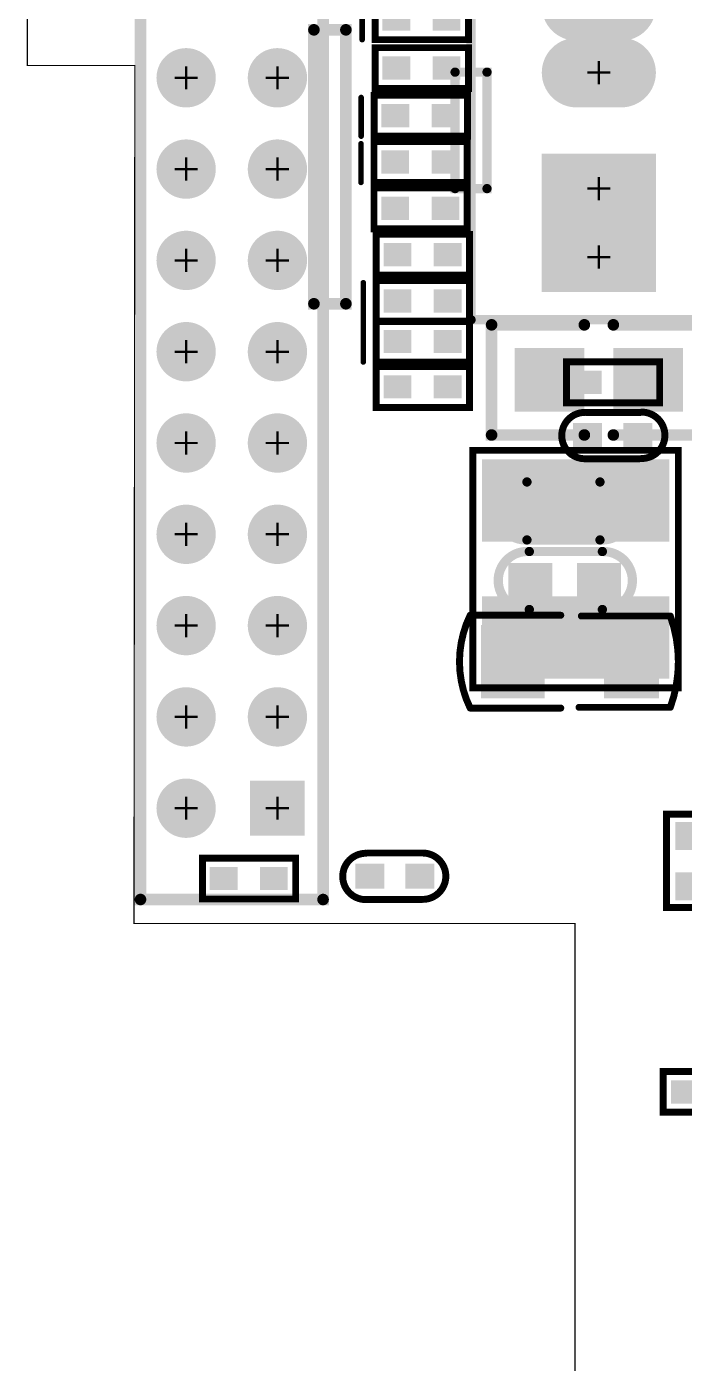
# Model space of a CAD drawing. Extents: x 68 to 180, y 55 to 144.
# Drawn here: x 68.46 to 82.87, y 88.81 to 118.09 of the extents above; entities that cross this region are included whole.
import ezdxf

# ---------------------------------------------------------------- set-up
doc = ezdxf.new("R2010")
doc.units = 0
doc.header["$MEASUREMENT"] = 0
doc.layers.get('0').update_dxf_attribs({"linetype": 'CONTINUOUS'})
for name, color, linetype in [('BOARD_OUTLINE_00', 2, 'CONTINUOUS'), ('DRIL_PLTE_THRU_01', 16, 'CONTINUOUS'), ('DRIL_PLTE_THRU_02', 4, 'CONTINUOUS'), ('DRIL_PLTE_THRU_03', 96, 'CONTINUOUS'), ('DRIL_PLTE_THRU_04', 136, 'CONTINUOUS'), ('DRIL_PLTE_THRU_05', 34, 'CONTINUOUS'), ('DRIL_PLTE_THRU_06', 176, 'CONTINUOUS'), ('DRIL_SYMBOL', 2, 'CONTINUOUS'), ('PADS_BOT', 5, 'CONTINUOUS'), ('PADS_INNER', 1, 'CONTINUOUS'), ('PADS_TOP', 1, 'CONTINUOUS'), ('PART_BOT_2DLINE_00', 253, 'CONTINUOUS'), ('PART_TOP_2DLINE_00', 67, 'CONTINUOUS'), ('PART_TOP_2DLINE_01', 67, 'CONTINUOUS')]:
    doc.layers.add(name, color=color, linetype=linetype)

# ---------------------------------------------------------------- blocks, each defined once
blk = doc.blocks.new('SMOOTH_0$0254')
at = {"const_width": 0.0127}
blk.add_lwpolyline([(-0.00635, 0, 1), (0.00635, 0, 1)], format="xyb", close=True, dxfattribs=at)
blk = doc.blocks.new('BOARD_5728')
at = {"layer": 'BOARD_OUTLINE_00', "const_width": 0.0254}
blk.add_lwpolyline([(0, -12.664, -0.306685), (1, -11.664), (110.44, -11.664, -0.233627), (111.44, -12.664), (111.44, -92.464, -0.199366), (110.44, -93.464), (1, -93.464, -0.298113), (0, -92.464), (0, -85.073), (12, -85.073), (12, -50.989), (2.337, -50.989), (2.356, -32.194), (0, -32.194)], format="xyb", close=True, dxfattribs=at)
at = {"layer": 'BOARD_OUTLINE_00'}
for p in [(0, -32.194), (2.356, -32.194), (2.337, -50.989), (12, -50.989)]:
    blk.add_blockref('SMOOTH_0$0254', p, dxfattribs=at)
blk = doc.blocks.new('SMOOTH_0$2032')
at = {"const_width": 0.1016}
blk.add_lwpolyline([(-0.0508, 0, 1), (0.0508, 0, 1)], format="xyb", close=True, dxfattribs=at)
blk = doc.blocks.new('PART_BODY_BOT_5734')
at = {"layer": 'PART_BOT_2DLINE_00', "const_width": 0.2032}
blk.add_lwpolyline([(-0.025146, 0.635), (1.575054, 0.635, -1.036434944), (1.575054, -0.635), (-0.025146, -0.635, -1.07236871)], format="xyb", close=True, dxfattribs=at)
at = {"layer": 'PART_BOT_2DLINE_00'}
for p in [(-0.025146, 0.635), (1.575054, 0.635), (-0.025146, -0.635), (1.575054, -0.635)]:
    blk.add_blockref('SMOOTH_0$2032', p, dxfattribs=at)
blk = doc.blocks.new('DRIL_HOLE_0')
blk.add_lwpolyline([(0, 0, 1), (0, 0, 1)], format="xyb", close=True)
blk = doc.blocks.new('PAD_0')
blk.add_lwpolyline([(0, 0, 1), (0, 0, 1)], format="xyb", close=True)
blk = doc.blocks.new('PAD_7')
at = {"const_width": 0.762}
blk.add_lwpolyline([(-0.4826, 0), (0.4826, 0)], dxfattribs=at)
blk = doc.blocks.new('STK_BOT_19')
at = {"layer": 'DRIL_PLTE_THRU_01'}
blk.add_blockref('DRIL_HOLE_0', (0, 0), dxfattribs=at)
at = {"layer": 'DRIL_PLTE_THRU_02'}
blk.add_blockref('DRIL_HOLE_0', (0, 0), dxfattribs=at)
at = {"layer": 'DRIL_PLTE_THRU_03'}
blk.add_blockref('DRIL_HOLE_0', (0, 0), dxfattribs=at)
at = {"layer": 'DRIL_PLTE_THRU_04'}
blk.add_blockref('DRIL_HOLE_0', (0, 0), dxfattribs=at)
at = {"layer": 'DRIL_PLTE_THRU_05'}
blk.add_blockref('DRIL_HOLE_0', (0, 0), dxfattribs=at)
at = {"layer": 'DRIL_PLTE_THRU_06'}
blk.add_blockref('DRIL_HOLE_0', (0, 0), dxfattribs=at)
at = {"layer": 'PADS_BOT'}
blk.add_blockref('PAD_7', (0, 0), dxfattribs=at)
at = {"layer": 'PADS_INNER'}
blk.add_blockref('PAD_0', (0, 0), dxfattribs=at)
at = {"layer": 'PADS_TOP'}
blk.add_blockref('PAD_0', (0, 0), dxfattribs=at)
blk = doc.blocks.new('SYM_BOT_17')
for name, p in [('PART_BODY_BOT_5734', (0, 0)), ('STK_BOT_19', (0, 0)), ('STK_BOT_19', (1.500124, 0))]:
    blk.add_blockref(name, p)
blk = doc.blocks.new('PART_BOT_27')
blk.add_blockref('SYM_BOT_17', (0, 0))
blk = doc.blocks.new('PART_BOT_35')
blk.add_blockref('SYM_BOT_17', (0, 0))
blk = doc.blocks.new('SMOOTH_0$1524')
at = {"const_width": 0.0762}
blk.add_lwpolyline([(-0.0381, 0, 1), (0.0381, 0, 1)], format="xyb", close=True, dxfattribs=at)
blk = doc.blocks.new('PART_BODY_TOP_5741')
at = {"layer": 'PART_TOP_2DLINE_01', "const_width": 0.152}
blk.add_lwpolyline([(-1.1, 2.25), (4.1, 2.25), (4.1, -2.25), (-1.1, -2.25)], close=True, dxfattribs=at)
at = {"layer": 'PART_TOP_2DLINE_01'}
for p in [(-1.1, 2.25), (4.1, 2.25), (-1.1, -2.25), (4.1, -2.25)]:
    blk.add_blockref('SMOOTH_0$1524', p, dxfattribs=at)
blk = doc.blocks.new('PAD_10')
at = {"const_width": 1.8}
blk.add_lwpolyline([(-2.05, 0), (2.05, 0)], dxfattribs=at)
blk = doc.blocks.new('STK_TOP_26')
at = {"layer": 'DRIL_PLTE_THRU_01'}
blk.add_blockref('DRIL_HOLE_0', (0, 0), dxfattribs=at)
at = {"layer": 'DRIL_PLTE_THRU_02'}
blk.add_blockref('DRIL_HOLE_0', (0, 0), dxfattribs=at)
at = {"layer": 'DRIL_PLTE_THRU_03'}
blk.add_blockref('DRIL_HOLE_0', (0, 0), dxfattribs=at)
at = {"layer": 'DRIL_PLTE_THRU_04'}
blk.add_blockref('DRIL_HOLE_0', (0, 0), dxfattribs=at)
at = {"layer": 'DRIL_PLTE_THRU_05'}
blk.add_blockref('DRIL_HOLE_0', (0, 0), dxfattribs=at)
at = {"layer": 'DRIL_PLTE_THRU_06'}
blk.add_blockref('DRIL_HOLE_0', (0, 0), dxfattribs=at)
at = {"layer": 'PADS_BOT'}
blk.add_blockref('PAD_0', (0, 0), dxfattribs=at)
at = {"layer": 'PADS_INNER'}
blk.add_blockref('PAD_0', (0, 0), dxfattribs=at)
at = {"layer": 'PADS_TOP', "rotation": 90}
blk.add_blockref('PAD_10', (0, 0), dxfattribs=at)
blk = doc.blocks.new('SYM_TOP_24')
for name, p in [('STK_TOP_26', (0, 0)), ('STK_TOP_26', (3, 0)), ('PART_BODY_TOP_5741', (0, 0))]:
    blk.add_blockref(name, p)
blk = doc.blocks.new('PART_TOP_59')
blk.add_blockref('SYM_TOP_24', (0, 0))
blk = doc.blocks.new('SMOOTH_0$254')
at = {"const_width": 0.127}
blk.add_lwpolyline([(-0.0635, 0, 1), (0.0635, 0, 1)], format="xyb", close=True, dxfattribs=at)
blk = doc.blocks.new('PART_BODY_TOP_5743')
at = {"layer": 'PART_TOP_2DLINE_00', "const_width": 0.254}
for points in [[(-1, 2), (3, 2), (3, -30), (-1, -30)], [(-1.5, -11.05), (-0.8, -11.05), (-0.8, -17.05), (-1.5, -17.05)]]:
    blk.add_lwpolyline(points, close=True, dxfattribs=at)
at = {"layer": 'PART_TOP_2DLINE_00'}
for p in [(-1, 2), (3, 2), (-1.5, -11.05), (-0.8, -11.05), (-1.5, -17.05), (-0.8, -17.05)]:
    blk.add_blockref('SMOOTH_0$254', p, dxfattribs=at)
blk = doc.blocks.new('DRIL_SYMBOL_0$8')
at = {"layer": 'DRIL_SYMBOL', "const_width": 0.0508}
for points in [[(-0.254, 0), (0.254, 0)], [(0, -0.254), (0, 0.254)]]:
    blk.add_lwpolyline(points, dxfattribs=at)
blk = doc.blocks.new('DRIL_HOLE_0$8')
at = {"const_width": 0.4}
blk.add_lwpolyline([(-0.2, 0, 1), (0.2, 0, 1)], format="xyb", close=True, dxfattribs=at)
blk.add_blockref('DRIL_SYMBOL_0$8', (0, 0))
blk = doc.blocks.new('PAD_11')
at = {"const_width": 0.6}
blk.add_lwpolyline([(0, -0.3, 1), (0, 0.3, 1)], format="xyb", close=True, dxfattribs=at)
blk = doc.blocks.new('PAD_12')
at = {"const_width": 1.2}
blk.add_lwpolyline([(-0.6, 0), (0.6, 0)], dxfattribs=at)
blk = doc.blocks.new('STK_TOP_28')
at = {"layer": 'DRIL_PLTE_THRU_01'}
blk.add_blockref('DRIL_HOLE_0$8', (0, 0), dxfattribs=at)
at = {"layer": 'DRIL_PLTE_THRU_02'}
blk.add_blockref('DRIL_HOLE_0$8', (0, 0), dxfattribs=at)
at = {"layer": 'DRIL_PLTE_THRU_03'}
blk.add_blockref('DRIL_HOLE_0$8', (0, 0), dxfattribs=at)
at = {"layer": 'DRIL_PLTE_THRU_04'}
blk.add_blockref('DRIL_HOLE_0$8', (0, 0), dxfattribs=at)
at = {"layer": 'DRIL_PLTE_THRU_05'}
blk.add_blockref('DRIL_HOLE_0$8', (0, 0), dxfattribs=at)
at = {"layer": 'DRIL_PLTE_THRU_06'}
blk.add_blockref('DRIL_HOLE_0$8', (0, 0), dxfattribs=at)
at = {"layer": 'PADS_BOT'}
blk.add_blockref('PAD_12', (0, 0), dxfattribs=at)
at = {"layer": 'PADS_INNER'}
blk.add_blockref('PAD_11', (0, 0), dxfattribs=at)
at = {"layer": 'PADS_TOP'}
blk.add_blockref('PAD_12', (0, 0), dxfattribs=at)
blk = doc.blocks.new('PAD_13')
at = {"const_width": 0.65}
blk.add_lwpolyline([(0, -0.325, 1), (0, 0.325, 1)], format="xyb", close=True, dxfattribs=at)
blk = doc.blocks.new('STK_TOP_27')
at = {"layer": 'DRIL_PLTE_THRU_01'}
blk.add_blockref('DRIL_HOLE_0$8', (0, 0), dxfattribs=at)
at = {"layer": 'DRIL_PLTE_THRU_02'}
blk.add_blockref('DRIL_HOLE_0$8', (0, 0), dxfattribs=at)
at = {"layer": 'DRIL_PLTE_THRU_03'}
blk.add_blockref('DRIL_HOLE_0$8', (0, 0), dxfattribs=at)
at = {"layer": 'DRIL_PLTE_THRU_04'}
blk.add_blockref('DRIL_HOLE_0$8', (0, 0), dxfattribs=at)
at = {"layer": 'DRIL_PLTE_THRU_05'}
blk.add_blockref('DRIL_HOLE_0$8', (0, 0), dxfattribs=at)
at = {"layer": 'DRIL_PLTE_THRU_06'}
blk.add_blockref('DRIL_HOLE_0$8', (0, 0), dxfattribs=at)
at = {"layer": 'PADS_BOT'}
blk.add_blockref('PAD_13', (0, 0), dxfattribs=at)
at = {"layer": 'PADS_INNER'}
blk.add_blockref('PAD_11', (0, 0), dxfattribs=at)
at = {"layer": 'PADS_TOP'}
blk.add_blockref('PAD_13', (0, 0), dxfattribs=at)
blk = doc.blocks.new('SYM_TOP_26')
for name, p in [('PART_BODY_TOP_5743', (0, 0)), ('STK_TOP_28', (0, 0)), ('STK_TOP_27', (2, 0)), ('STK_TOP_27', (0, -2)), ('STK_TOP_27', (2, -2)), ('STK_TOP_27', (0, -4)), ('STK_TOP_27', (2, -4)), ('STK_TOP_27', (0, -6)), ('STK_TOP_27', (2, -6)), ('STK_TOP_27', (0, -8)), ('STK_TOP_27', (2, -8)), ('STK_TOP_27', (0, -10)), ('STK_TOP_27', (2, -10)), ('STK_TOP_27', (0, -12)), ('STK_TOP_27', (2, -12)), ('STK_TOP_27', (0, -14)), ('STK_TOP_27', (2, -14)), ('STK_TOP_27', (0, -16)), ('STK_TOP_27', (2, -16))]:
    blk.add_blockref(name, p)
blk = doc.blocks.new('PART_TOP_63')
blk.add_blockref('SYM_TOP_26', (0, 0))
blk = doc.blocks.new('PART_BODY_TOP_5731')
at = {"layer": 'PART_TOP_2DLINE_00', "const_width": 0.152}
blk.add_lwpolyline([(-1.028, -0.449), (-1.028, 0.446), (1.015, 0.446), (1.015, -0.449)], close=True, dxfattribs=at)
at = {"layer": 'PART_TOP_2DLINE_00'}
for p in [(-1.028, 0.446), (1.015, 0.446), (-1.028, -0.449), (1.015, -0.449)]:
    blk.add_blockref('SMOOTH_0$1524', p, dxfattribs=at)
blk = doc.blocks.new('PAD_1')
at = {"const_width": 0.508}
blk.add_lwpolyline([(-0.305, 0), (0.305, 0)], dxfattribs=at)
blk = doc.blocks.new('STK_TOP_14')
at = {"layer": 'DRIL_PLTE_THRU_01'}
blk.add_blockref('DRIL_HOLE_0', (0, 0), dxfattribs=at)
at = {"layer": 'DRIL_PLTE_THRU_02'}
blk.add_blockref('DRIL_HOLE_0', (0, 0), dxfattribs=at)
at = {"layer": 'DRIL_PLTE_THRU_03'}
blk.add_blockref('DRIL_HOLE_0', (0, 0), dxfattribs=at)
at = {"layer": 'DRIL_PLTE_THRU_04'}
blk.add_blockref('DRIL_HOLE_0', (0, 0), dxfattribs=at)
at = {"layer": 'DRIL_PLTE_THRU_05'}
blk.add_blockref('DRIL_HOLE_0', (0, 0), dxfattribs=at)
at = {"layer": 'DRIL_PLTE_THRU_06'}
blk.add_blockref('DRIL_HOLE_0', (0, 0), dxfattribs=at)
at = {"layer": 'PADS_BOT'}
blk.add_blockref('PAD_0', (0, 0), dxfattribs=at)
at = {"layer": 'PADS_INNER'}
blk.add_blockref('PAD_0', (0, 0), dxfattribs=at)
at = {"layer": 'PADS_TOP'}
blk.add_blockref('PAD_1', (0, 0), dxfattribs=at)
blk = doc.blocks.new('SYM_TOP_14')
for name, p in [('PART_BODY_TOP_5731', (0, 0)), ('STK_TOP_14', (-0.55, 0)), ('STK_TOP_14', (0.55, 0))]:
    blk.add_blockref(name, p)
blk = doc.blocks.new('PART_TOP_190')
blk.add_blockref('SYM_TOP_14', (0, 0))
blk = doc.blocks.new('PART_BODY_BOT_5731')
at = {"layer": 'PART_BOT_2DLINE_00', "const_width": 0.152}
blk.add_lwpolyline([(-1.028, -0.449), (-1.028, 0.446), (1.015, 0.446), (1.015, -0.449)], close=True, dxfattribs=at)
at = {"layer": 'PART_BOT_2DLINE_00'}
for p in [(-1.028, 0.446), (1.015, 0.446), (-1.028, -0.449), (1.015, -0.449)]:
    blk.add_blockref('SMOOTH_0$1524', p, dxfattribs=at)
blk = doc.blocks.new('STK_BOT_14')
at = {"layer": 'DRIL_PLTE_THRU_01'}
blk.add_blockref('DRIL_HOLE_0', (0, 0), dxfattribs=at)
at = {"layer": 'DRIL_PLTE_THRU_02'}
blk.add_blockref('DRIL_HOLE_0', (0, 0), dxfattribs=at)
at = {"layer": 'DRIL_PLTE_THRU_03'}
blk.add_blockref('DRIL_HOLE_0', (0, 0), dxfattribs=at)
at = {"layer": 'DRIL_PLTE_THRU_04'}
blk.add_blockref('DRIL_HOLE_0', (0, 0), dxfattribs=at)
at = {"layer": 'DRIL_PLTE_THRU_05'}
blk.add_blockref('DRIL_HOLE_0', (0, 0), dxfattribs=at)
at = {"layer": 'DRIL_PLTE_THRU_06'}
blk.add_blockref('DRIL_HOLE_0', (0, 0), dxfattribs=at)
at = {"layer": 'PADS_BOT'}
blk.add_blockref('PAD_1', (0, 0), dxfattribs=at)
at = {"layer": 'PADS_INNER'}
blk.add_blockref('PAD_0', (0, 0), dxfattribs=at)
at = {"layer": 'PADS_TOP'}
blk.add_blockref('PAD_0', (0, 0), dxfattribs=at)
blk = doc.blocks.new('SYM_BOT_14')
for name, p in [('PART_BODY_BOT_5731', (0, 0)), ('STK_BOT_14', (-0.55, 0)), ('STK_BOT_14', (0.55, 0))]:
    blk.add_blockref(name, p)
blk = doc.blocks.new('PART_BOT_196')
blk.add_blockref('SYM_BOT_14', (0, 0))
blk = doc.blocks.new('PART_BOT_199')
blk.add_blockref('SYM_BOT_14', (0, 0))
blk = doc.blocks.new('PART_BOT_206')
blk.add_blockref('SYM_BOT_14', (0, 0))
blk = doc.blocks.new('PART_BODY_TOP_5771')
at = {"layer": 'PART_TOP_2DLINE_00', "const_width": 0.254}
for points in [[(-0.3175, 1.2065), (-2.3495, 1.2065), (-2.3495, -1.2065), (-0.3175, -1.2065)], [(0.3175, 1.2065), (2.3495, 1.2065), (2.3495, -1.2065), (0.3175, -1.2065)]]:
    blk.add_lwpolyline(points, dxfattribs=at)
at = {"layer": 'PART_TOP_2DLINE_00'}
for p in [(-2.3495, 1.2065), (-0.3175, 1.2065), (0.3175, 1.2065), (2.3495, 1.2065), (-2.3495, -1.2065), (-0.3175, -1.2065), (0.3175, -1.2065), (2.3495, -1.2065)]:
    blk.add_blockref('SMOOTH_0$254', p, dxfattribs=at)
blk = doc.blocks.new('PAD_54')
at = {"const_width": 1.397}
blk.add_lwpolyline([(-0.762, 0), (0.762, 0)], dxfattribs=at)
blk = doc.blocks.new('STK_TOP_74')
at = {"layer": 'DRIL_PLTE_THRU_01'}
blk.add_blockref('DRIL_HOLE_0', (0, 0), dxfattribs=at)
at = {"layer": 'DRIL_PLTE_THRU_02'}
blk.add_blockref('DRIL_HOLE_0', (0, 0), dxfattribs=at)
at = {"layer": 'DRIL_PLTE_THRU_03'}
blk.add_blockref('DRIL_HOLE_0', (0, 0), dxfattribs=at)
at = {"layer": 'DRIL_PLTE_THRU_04'}
blk.add_blockref('DRIL_HOLE_0', (0, 0), dxfattribs=at)
at = {"layer": 'DRIL_PLTE_THRU_05'}
blk.add_blockref('DRIL_HOLE_0', (0, 0), dxfattribs=at)
at = {"layer": 'DRIL_PLTE_THRU_06'}
blk.add_blockref('DRIL_HOLE_0', (0, 0), dxfattribs=at)
at = {"layer": 'PADS_BOT'}
blk.add_blockref('PAD_0', (0, 0), dxfattribs=at)
at = {"layer": 'PADS_INNER'}
blk.add_blockref('PAD_0', (0, 0), dxfattribs=at)
at = {"layer": 'PADS_TOP'}
blk.add_blockref('PAD_54', (0, 0), dxfattribs=at)
blk = doc.blocks.new('SYM_TOP_54')
for name, p in [('PART_BODY_TOP_5771', (0, 0)), ('STK_TOP_74', (-1.0795, 0)), ('STK_TOP_74', (1.0795, 0))]:
    blk.add_blockref(name, p)
blk = doc.blocks.new('PART_TOP_223')
blk.add_blockref('SYM_TOP_54', (0, 0))
blk = doc.blocks.new('PART_BODY_TOP_5773')
at = {"layer": 'PART_TOP_2DLINE_00', "const_width": 0.203}
for points in [[(0, 3.15), (2.55, 3.15), (2.55, 2.45), (0, 2.45)], [(-2.874, 2.8), (5.172, 2.8), (5.172, -3.184), (-2.874, -3.184)]]:
    blk.add_lwpolyline(points, close=True, dxfattribs=at)
at = {"layer": 'PART_TOP_2DLINE_00'}
for p in [(0, 3.15), (2.55, 3.15), (-2.874, 2.8), (5.172, 2.8), (0, 2.45), (2.55, 2.45), (-2.874, -3.184), (5.172, -3.184)]:
    blk.add_blockref('SMOOTH_0$2032', p, dxfattribs=at)
blk = doc.blocks.new('DRIL_SYMBOL_0$889')
at = {"layer": 'DRIL_SYMBOL', "const_width": 0.0508}
for points in [[(-0.254, 0), (0.254, 0)], [(0, -0.254), (0, 0.254)]]:
    blk.add_lwpolyline(points, dxfattribs=at)
blk = doc.blocks.new('DRIL_HOLE_0$889')
at = {"const_width": 0.4445}
blk.add_lwpolyline([(-0.22225, 0, 1), (0.22225, 0, 1)], format="xyb", close=True, dxfattribs=at)
blk.add_blockref('DRIL_SYMBOL_0$889', (0, 0))
blk = doc.blocks.new('PAD_57')
at = {"const_width": 1.524}
blk.add_lwpolyline([(-1.25, 0), (1.25, 0)], dxfattribs=at)
blk = doc.blocks.new('STK_TOP_78')
at = {"layer": 'DRIL_PLTE_THRU_01'}
blk.add_blockref('DRIL_HOLE_0$889', (0, 0), dxfattribs=at)
at = {"layer": 'DRIL_PLTE_THRU_02'}
blk.add_blockref('DRIL_HOLE_0$889', (0, 0), dxfattribs=at)
at = {"layer": 'DRIL_PLTE_THRU_03'}
blk.add_blockref('DRIL_HOLE_0$889', (0, 0), dxfattribs=at)
at = {"layer": 'DRIL_PLTE_THRU_04'}
blk.add_blockref('DRIL_HOLE_0$889', (0, 0), dxfattribs=at)
at = {"layer": 'DRIL_PLTE_THRU_05'}
blk.add_blockref('DRIL_HOLE_0$889', (0, 0), dxfattribs=at)
at = {"layer": 'DRIL_PLTE_THRU_06'}
blk.add_blockref('DRIL_HOLE_0$889', (0, 0), dxfattribs=at)
at = {"layer": 'PADS_BOT', "rotation": 90}
blk.add_blockref('PAD_57', (0, 0), dxfattribs=at)
at = {"layer": 'PADS_INNER', "rotation": 90}
blk.add_blockref('PAD_57', (0, 0), dxfattribs=at)
at = {"layer": 'PADS_TOP', "rotation": 90}
blk.add_blockref('PAD_57', (0, 0), dxfattribs=at)
blk = doc.blocks.new('PAD_58')
at = {"const_width": 0.762}
blk.add_lwpolyline([(-0.488, -0.381), (0.488, -0.381, 1), (0.488, 0.381), (-0.488, 0.381, 1)], format="xyb", close=True, dxfattribs=at)
blk = doc.blocks.new('STK_TOP_77')
at = {"layer": 'DRIL_PLTE_THRU_01'}
blk.add_blockref('DRIL_HOLE_0$889', (0, 0), dxfattribs=at)
at = {"layer": 'DRIL_PLTE_THRU_02'}
blk.add_blockref('DRIL_HOLE_0$889', (0, 0), dxfattribs=at)
at = {"layer": 'DRIL_PLTE_THRU_03'}
blk.add_blockref('DRIL_HOLE_0$889', (0, 0), dxfattribs=at)
at = {"layer": 'DRIL_PLTE_THRU_04'}
blk.add_blockref('DRIL_HOLE_0$889', (0, 0), dxfattribs=at)
at = {"layer": 'DRIL_PLTE_THRU_05'}
blk.add_blockref('DRIL_HOLE_0$889', (0, 0), dxfattribs=at)
at = {"layer": 'DRIL_PLTE_THRU_06'}
blk.add_blockref('DRIL_HOLE_0$889', (0, 0), dxfattribs=at)
at = {"layer": 'PADS_BOT', "rotation": 90}
blk.add_blockref('PAD_58', (0, 0), dxfattribs=at)
at = {"layer": 'PADS_INNER', "rotation": 90}
blk.add_blockref('PAD_58', (0, 0), dxfattribs=at)
at = {"layer": 'PADS_TOP', "rotation": 90}
blk.add_blockref('PAD_58', (0, 0), dxfattribs=at)
blk = doc.blocks.new('SYM_TOP_56')
for name, p in [('PART_BODY_TOP_5773', (0, 0)), ('STK_TOP_78', (-1.5, 0)), ('STK_TOP_78', (0, 0)), ('STK_TOP_77', (2.54, 0)), ('STK_TOP_77', (4, 0))]:
    blk.add_blockref(name, p)
blk = doc.blocks.new('PART_TOP_226')
blk.add_blockref('SYM_TOP_56', (0, 0))
blk = doc.blocks.new('PART_BODY_BOT_5792')
at = {"layer": 'PART_BOT_2DLINE_00', "const_width": 0.1524}
for points in [[(-0.6096, -0.508, -1), (-0.6096, 0.508)], [(0.633804, 0.502572, -1), (0.633804, -0.513428)]]:
    blk.add_lwpolyline(points, format="xyb", dxfattribs=at)
for points in [[(-0.6096, 0.508), (0.5842, 0.508)], [(-0.5842, -0.508), (0.6096, -0.508)]]:
    blk.add_lwpolyline(points, dxfattribs=at)
at = {"layer": 'PART_BOT_2DLINE_00'}
for p in [(-0.6096, 0.508), (-0.6096, 0.508), (0.5842, 0.508), (0.633804, 0.502572), (-0.6096, -0.508), (-0.5842, -0.508), (0.6096, -0.508), (0.633804, -0.513428)]:
    blk.add_blockref('SMOOTH_0$1524', p, dxfattribs=at)
blk = doc.blocks.new('PAD_79')
at = {"const_width": 0.55}
blk.add_lwpolyline([(-0.3175, 0), (0.3175, 0)], dxfattribs=at)
blk = doc.blocks.new('STK_BOT_110')
at = {"layer": 'DRIL_PLTE_THRU_01'}
blk.add_blockref('DRIL_HOLE_0', (0, 0), dxfattribs=at)
at = {"layer": 'DRIL_PLTE_THRU_02'}
blk.add_blockref('DRIL_HOLE_0', (0, 0), dxfattribs=at)
at = {"layer": 'DRIL_PLTE_THRU_03'}
blk.add_blockref('DRIL_HOLE_0', (0, 0), dxfattribs=at)
at = {"layer": 'DRIL_PLTE_THRU_04'}
blk.add_blockref('DRIL_HOLE_0', (0, 0), dxfattribs=at)
at = {"layer": 'DRIL_PLTE_THRU_05'}
blk.add_blockref('DRIL_HOLE_0', (0, 0), dxfattribs=at)
at = {"layer": 'DRIL_PLTE_THRU_06'}
blk.add_blockref('DRIL_HOLE_0', (0, 0), dxfattribs=at)
at = {"layer": 'PADS_BOT'}
blk.add_blockref('PAD_79', (0, 0), dxfattribs=at)
at = {"layer": 'PADS_INNER'}
blk.add_blockref('PAD_0', (0, 0), dxfattribs=at)
at = {"layer": 'PADS_TOP'}
blk.add_blockref('PAD_0', (0, 0), dxfattribs=at)
blk = doc.blocks.new('SYM_BOT_75')
for name, p in [('PART_BODY_BOT_5792', (0, 0)), ('STK_BOT_110', (-0.55, 0)), ('STK_BOT_110', (0.55, 0))]:
    blk.add_blockref(name, p)
blk = doc.blocks.new('PART_BOT_353')
blk.add_blockref('SYM_BOT_75', (0, 0))
blk = doc.blocks.new('PART_BOT_417')
blk.add_blockref('SYM_BOT_75', (0, 0))
blk = doc.blocks.new('PART_BOT_499')
blk.add_blockref('SYM_BOT_14', (0, 0))
blk = doc.blocks.new('PART_BOT_511')
blk.add_blockref('SYM_BOT_14', (0, 0))
blk = doc.blocks.new('PART_BOT_512')
blk.add_blockref('SYM_BOT_14', (0, 0))
blk = doc.blocks.new('PART_BOT_513')
blk.add_blockref('SYM_BOT_14', (0, 0))
blk = doc.blocks.new('PART_BODY_BOT_5801')
at = {"layer": 'PART_BOT_2DLINE_00', "const_width": 0.152}
for points in [[(-0.25, 1.016), (-2.235, 1.016, 0.230409), (-2.235, -1.016), (-0.25, -1.016)], [(0.2, -1), (2.15, -1, 0.176327), (2.15, 1), (0.15, 1)]]:
    blk.add_lwpolyline(points, format="xyb", dxfattribs=at)
at = {"layer": 'PART_BOT_2DLINE_00'}
for p in [(-2.235, 1.016), (-0.25, 1.016), (0.15, 1), (2.15, 1), (-2.235, -1.016), (-0.25, -1.016), (0.2, -1), (2.15, -1)]:
    blk.add_blockref('SMOOTH_0$1524', p, dxfattribs=at)
blk = doc.blocks.new('PAD_86')
at = {"const_width": 1.399997}
blk.add_lwpolyline([(-0.799998, 0), (0.799998, 0)], dxfattribs=at)
blk = doc.blocks.new('STK_BOT_23')
at = {"layer": 'DRIL_PLTE_THRU_01'}
blk.add_blockref('DRIL_HOLE_0', (0, 0), dxfattribs=at)
at = {"layer": 'DRIL_PLTE_THRU_02'}
blk.add_blockref('DRIL_HOLE_0', (0, 0), dxfattribs=at)
at = {"layer": 'DRIL_PLTE_THRU_03'}
blk.add_blockref('DRIL_HOLE_0', (0, 0), dxfattribs=at)
at = {"layer": 'DRIL_PLTE_THRU_04'}
blk.add_blockref('DRIL_HOLE_0', (0, 0), dxfattribs=at)
at = {"layer": 'DRIL_PLTE_THRU_05'}
blk.add_blockref('DRIL_HOLE_0', (0, 0), dxfattribs=at)
at = {"layer": 'DRIL_PLTE_THRU_06'}
blk.add_blockref('DRIL_HOLE_0', (0, 0), dxfattribs=at)
at = {"layer": 'PADS_BOT', "rotation": 90}
blk.add_blockref('PAD_86', (0, 0), dxfattribs=at)
at = {"layer": 'PADS_INNER'}
blk.add_blockref('PAD_0', (0, 0), dxfattribs=at)
at = {"layer": 'PADS_TOP'}
blk.add_blockref('PAD_0', (0, 0), dxfattribs=at)
blk = doc.blocks.new('PAD_87')
at = {"const_width": 1.199997}
blk.add_lwpolyline([(-0.799998, 0), (0.799998, 0)], dxfattribs=at)
blk = doc.blocks.new('STK_BOT_22')
at = {"layer": 'DRIL_PLTE_THRU_01'}
blk.add_blockref('DRIL_HOLE_0', (0, 0), dxfattribs=at)
at = {"layer": 'DRIL_PLTE_THRU_02'}
blk.add_blockref('DRIL_HOLE_0', (0, 0), dxfattribs=at)
at = {"layer": 'DRIL_PLTE_THRU_03'}
blk.add_blockref('DRIL_HOLE_0', (0, 0), dxfattribs=at)
at = {"layer": 'DRIL_PLTE_THRU_04'}
blk.add_blockref('DRIL_HOLE_0', (0, 0), dxfattribs=at)
at = {"layer": 'DRIL_PLTE_THRU_05'}
blk.add_blockref('DRIL_HOLE_0', (0, 0), dxfattribs=at)
at = {"layer": 'DRIL_PLTE_THRU_06'}
blk.add_blockref('DRIL_HOLE_0', (0, 0), dxfattribs=at)
at = {"layer": 'PADS_BOT', "rotation": 90}
blk.add_blockref('PAD_87', (0, 0), dxfattribs=at)
at = {"layer": 'PADS_INNER'}
blk.add_blockref('PAD_0', (0, 0), dxfattribs=at)
at = {"layer": 'PADS_TOP'}
blk.add_blockref('PAD_0', (0, 0), dxfattribs=at)
blk = doc.blocks.new('SYM_BOT_84')
for name, p in [('STK_BOT_23', (-1.3, 0)), ('STK_BOT_22', (1.3, 0)), ('PART_BODY_BOT_5801', (0, 0))]:
    blk.add_blockref(name, p)
blk = doc.blocks.new('PART_BOT_529')
blk.add_blockref('SYM_BOT_84', (0, 0))
blk = doc.blocks.new('SMOOTH_0$12')
at = {"const_width": 0.06}
blk.add_lwpolyline([(-0.03, 0, 1), (0.03, 0, 1)], format="xyb", close=True, dxfattribs=at)
blk = doc.blocks.new('PART_BODY_BOT_5803')
at = {"layer": 'PART_BOT_2DLINE_00', "const_width": 0.152}
blk.add_lwpolyline([(-1.028, -0.449), (-1.028, 0.446), (1.015, 0.446), (1.015, -0.449)], close=True, dxfattribs=at)
at = {"layer": 'PART_BOT_2DLINE_00', "const_width": 0.12}
blk.add_lwpolyline([(1.3, -0.45), (1.3, 0.4)], dxfattribs=at)
at = {"layer": 'PART_BOT_2DLINE_00'}
for name, p in [('SMOOTH_0$1524', (-1.028, 0.446)), ('SMOOTH_0$1524', (1.015, 0.446)), ('SMOOTH_0$12', (1.3, 0.4)), ('SMOOTH_0$1524', (-1.028, -0.449)), ('SMOOTH_0$1524', (1.015, -0.449)), ('SMOOTH_0$12', (1.3, -0.45))]:
    blk.add_blockref(name, p, dxfattribs=at)
blk = doc.blocks.new('SYM_BOT_86')
for name, p in [('PART_BODY_BOT_5803', (0, 0)), ('STK_BOT_14', (-0.55, 0)), ('STK_BOT_14', (0.55, 0))]:
    blk.add_blockref(name, p)
blk = doc.blocks.new('PART_BOT_555')
blk.add_blockref('SYM_BOT_86', (0, 0))
blk = doc.blocks.new('PART_BOT_556')
blk.add_blockref('SYM_BOT_86', (0, 0))
blk = doc.blocks.new('PART_BOT_567')
blk.add_blockref('SYM_BOT_86', (0, 0))
blk = doc.blocks.new('PART_BOT_568')
blk.add_blockref('SYM_BOT_86', (0, 0))
blk = doc.blocks.new('PART_BOT_569')
blk.add_blockref('SYM_BOT_86', (0, 0))

msp = doc.modelspace()

# ---------------------------------------------------------------- block references
msp.add_blockref('BOARD_5728', (68.472, 149.435))
for name, p, rotation in [('PART_TOP_63', (73.952, 100.97), 180), ('PART_TOP_226', (80.994, 114.543), 90), ('PART_TOP_223', (80.994, 110.352), 180), ('PART_TOP_59', (80.486, 107.71), 270), ('PART_TOP_190', (82.925, 99.811), 270)]:
    msp.add_blockref(name, p, dxfattribs=dict(rotation=rotation))
at = {"xscale": -1}
for name, p in [('PART_BOT_556', (77.108, 118.254)), ('PART_BOT_511', (77.108, 117.184)), ('PART_BOT_567', (77.086, 116.14)), ('PART_BOT_555', (77.083, 115.127)), ('PART_BOT_499', (77.083, 114.111)), ('PART_BOT_512', (77.133, 113.095)), ('PART_BOT_568', (77.133, 112.081)), ('PART_BOT_569', (77.133, 111.194)), ('PART_BOT_513', (77.133, 110.199)), ('PART_BOT_199', (81.299, 110.301)), ('PART_BOT_35', (80.994, 107.482)), ('PART_BOT_196', (73.323, 99.43)), ('PART_BOT_417', (76.524, 99.481))]:
    msp.add_blockref(name, p, dxfattribs=at)
at = {"xscale": -1, "rotation": 180}
for name, p in [('PART_BOT_353', (81.299, 109.133)), ('PART_BOT_27', (79.496, 105.958)), ('PART_BOT_529', (80.41, 104.18)), ('PART_BOT_206', (83.433, 94.756))]:
    msp.add_blockref(name, p, dxfattribs=at)

doc.saveas('drawing.dxf')
